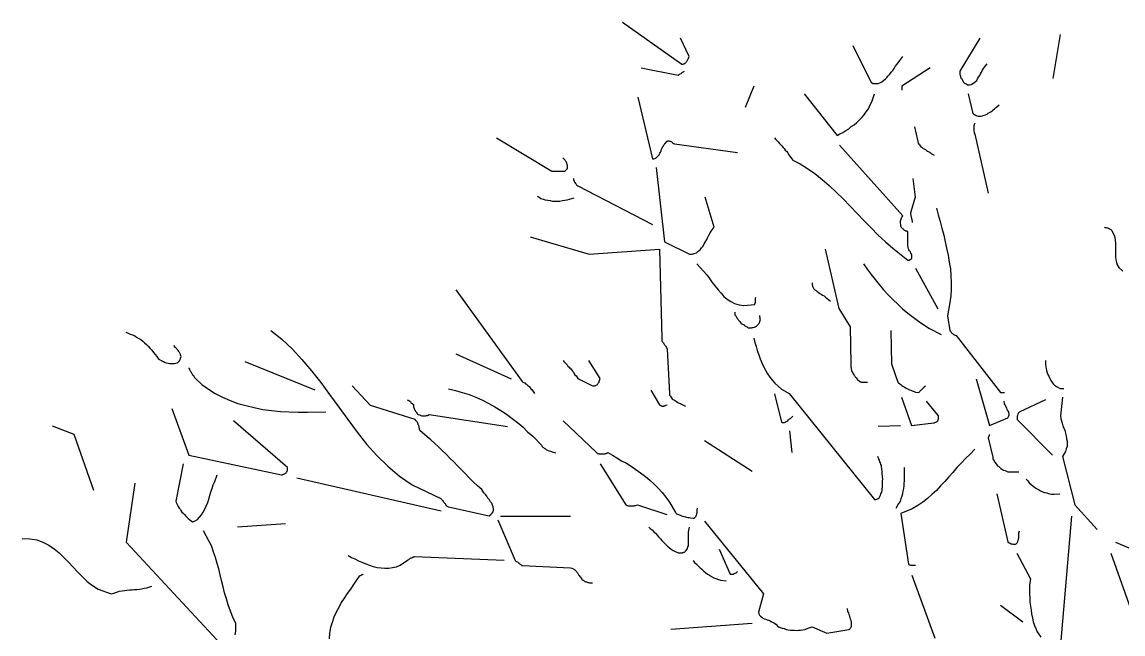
# Model space of a CAD drawing. Header units: metres. Extents: x -3.29 to 3.48, y 0 to 9.4.
# Drawn here: x -3.072 to -0.02, y 7.306 to 9.004 of the extents above; entities that cross this region are included whole.
import ezdxf

# ---------------------------------------------------------------- set-up
doc = ezdxf.new("R2010")
doc.units = ezdxf.units.M
doc.header["$LTSCALE"] = 0.2

msp = doc.modelspace()

# ---------------------------------------------------------------- linework, layer by layer
at = {"flags": 128}
for points in [[(-1.407, 9.0039), (-1.2432, 8.8869), (-1.2421, 8.8869), (-1.2401, 8.8869), (-1.2391, 8.8869), (-1.2371, 8.8879), (-1.236, 8.8889), (-1.234, 8.8889), (-1.233, 8.891), (-1.232, 8.892), (-1.2299, 8.893), (-1.2289, 8.895), (-1.2279, 8.8961), (-1.2269, 8.8981), (-1.2259, 8.9001), (-1.2248, 8.9032), (-1.2228, 8.9083), (-1.2462, 8.9591)], [(-0.417, 8.9591), (-0.472, 8.8676), (-0.472, 8.8645), (-0.472, 8.8615), (-0.472, 8.8584), (-0.4709, 8.8564), (-0.4699, 8.8533), (-0.4699, 8.8503), (-0.4679, 8.8482), (-0.4669, 8.8452), (-0.4658, 8.8431), (-0.4638, 8.8411), (-0.4628, 8.8381), (-0.4608, 8.836), (-0.4587, 8.834), (-0.4557, 8.833), (-0.4506, 8.8299), (-0.4455, 8.8299), (-0.4404, 8.8309), (-0.4363, 8.833), (-0.4323, 8.836), (-0.4282, 8.8391), (-0.4252, 8.8421), (-0.4231, 8.8462), (-0.4201, 8.8513), (-0.417, 8.8554), (-0.415, 8.8604), (-0.4119, 8.8645), (-0.4099, 8.8696), (-0.4068, 8.8747), (-0.4038, 8.8788), (-0.3967, 8.8879)], [(-0.1942, 8.9693), (-0.2145, 8.8472)], [(-0.769, 8.9388), (-0.7182, 8.836), (-0.7172, 8.835), (-0.7161, 8.835), (-0.7151, 8.834), (-0.7141, 8.834), (-0.7131, 8.833), (-0.711, 8.833), (-0.71, 8.833), (-0.709, 8.833), (-0.708, 8.833), (-0.707, 8.833), (-0.7049, 8.833), (-0.7039, 8.833), (-0.7029, 8.833), (-0.7019, 8.833), (-0.6988, 8.833), (-0.6938, 8.835), (-0.6887, 8.8381), (-0.6836, 8.8421), (-0.6785, 8.8462), (-0.6744, 8.8503), (-0.6704, 8.8543), (-0.6663, 8.8594), (-0.6622, 8.8645), (-0.6581, 8.8696), (-0.6541, 8.8747), (-0.651, 8.8808), (-0.647, 8.8859), (-0.6429, 8.891), (-0.6388, 8.8971), (-0.6297, 8.9083)], [(-1.3561, 8.8767), (-1.2533, 8.8564), (-1.2523, 8.8574), (-1.2513, 8.8574), (-1.2503, 8.8584), (-1.2482, 8.8594), (-1.2472, 8.8604), (-1.2452, 8.8615), (-1.2432, 8.8625), (-1.2421, 8.8635), (-1.2401, 8.8645), (-1.2391, 8.8655), (-1.2381, 8.8655), (-1.2371, 8.8665), (-1.236, 8.8676)], [(-0.5544, 8.8767), (-0.6327, 8.8259), (-0.6327, 8.8248), (-0.6327, 8.8238), (-0.6327, 8.8228), (-0.6327, 8.8218), (-0.6327, 8.8208), (-0.6327, 8.8197), (-0.6327, 8.8187), (-0.6327, 8.8177), (-0.6327, 8.8167), (-0.6327, 8.8157), (-0.6327, 8.8147)], [(-1.0437, 8.8259), (-1.0671, 8.7668)], [(-1.3652, 8.7953), (-1.3246, 8.6244), (-1.3205, 8.6244), (-1.3174, 8.6254), (-1.3144, 8.6275), (-1.3113, 8.6295), (-1.3083, 8.6325), (-1.3062, 8.6356), (-1.3042, 8.6397), (-1.3022, 8.6427), (-1.3001, 8.6468), (-1.2991, 8.6509), (-1.2971, 8.6549), (-1.295, 8.659), (-1.293, 8.6631), (-1.29, 8.6661), (-1.2839, 8.6732), (-1.2828, 8.6732), (-1.2818, 8.6743), (-1.2798, 8.6743), (-1.2788, 8.6743), (-1.2767, 8.6732), (-1.2757, 8.6732), (-1.2737, 8.6722), (-1.2727, 8.6722), (-1.2716, 8.6712), (-1.2696, 8.6702), (-1.2686, 8.6692), (-1.2676, 8.6682), (-1.2666, 8.6671), (-1.2655, 8.6671), (-1.2635, 8.6661), (-1.0885, 8.6417)], [(-0.9033, 8.8045), (-0.8118, 8.6895), (-0.8047, 8.6936), (-0.7965, 8.6977), (-0.7884, 8.7027), (-0.7802, 8.7078), (-0.7731, 8.7139), (-0.765, 8.719), (-0.7578, 8.7251), (-0.7507, 8.7322), (-0.7436, 8.7394), (-0.7375, 8.7465), (-0.7314, 8.7546), (-0.7253, 8.7628), (-0.7212, 8.7719), (-0.7161, 8.7821), (-0.709, 8.8045)], [(-0.4486, 8.8045), (-0.4374, 8.7536), (-0.4374, 8.7526), (-0.4374, 8.7516), (-0.4363, 8.7506), (-0.4353, 8.7506), (-0.4353, 8.7495), (-0.4343, 8.7495), (-0.4333, 8.7485), (-0.4323, 8.7475), (-0.4313, 8.7475), (-0.4302, 8.7465), (-0.4292, 8.7455), (-0.4282, 8.7455), (-0.4262, 8.7445), (-0.4252, 8.7434), (-0.4211, 8.7424), (-0.417, 8.7424), (-0.4129, 8.7424), (-0.4089, 8.7434), (-0.4048, 8.7455), (-0.4007, 8.7465), (-0.3967, 8.7485), (-0.3936, 8.7506), (-0.3895, 8.7526), (-0.3865, 8.7546), (-0.3824, 8.7577), (-0.3794, 8.7607), (-0.3763, 8.7628), (-0.3733, 8.7658), (-0.3702, 8.7679), (-0.3631, 8.774)], [(-0.5981, 8.7129), (-0.589, 8.6722), (-0.5879, 8.6682), (-0.5859, 8.6651), (-0.5839, 8.6631), (-0.5818, 8.66), (-0.5798, 8.658), (-0.5767, 8.6559), (-0.5737, 8.6529), (-0.5706, 8.6519), (-0.5676, 8.6498), (-0.5645, 8.6478), (-0.5615, 8.6458), (-0.5574, 8.6437), (-0.5544, 8.6417), (-0.5503, 8.6386), (-0.5432, 8.6346)], [(-0.4302, 8.7231), (-0.4313, 8.7211), (-0.4323, 8.72), (-0.4323, 8.718), (-0.4333, 8.717), (-0.4333, 8.715), (-0.4333, 8.7129), (-0.4333, 8.7109), (-0.4333, 8.7088), (-0.4333, 8.7068), (-0.4333, 8.7048), (-0.4333, 8.7027), (-0.4333, 8.7007), (-0.4323, 8.6977), (-0.4323, 8.6956), (-0.4302, 8.6926), (-0.3936, 8.5288)], [(-1.757, 8.6824), (-1.6033, 8.5898), (-1.6023, 8.5898), (-1.6013, 8.5898), (-1.5993, 8.5898), (-1.5972, 8.5898), (-1.5952, 8.5898), (-1.5932, 8.5898), (-1.5911, 8.5898), (-1.5891, 8.5898), (-1.587, 8.5898), (-1.585, 8.5898), (-1.583, 8.5898), (-1.5809, 8.5898), (-1.5789, 8.5898), (-1.5769, 8.5898), (-1.5728, 8.5898), (-1.5687, 8.5898), (-1.5657, 8.5918), (-1.5636, 8.5939), (-1.5616, 8.5959), (-1.5596, 8.5979), (-1.5596, 8.601), (-1.5596, 8.603), (-1.5596, 8.6061), (-1.5606, 8.6091), (-1.5616, 8.6122), (-1.5626, 8.6152), (-1.5647, 8.6173), (-1.5667, 8.6203), (-1.5687, 8.6224), (-1.5728, 8.6275)], [(-0.9858, 8.6824), (-0.9827, 8.6783), (-0.9786, 8.6743), (-0.9756, 8.6712), (-0.9725, 8.6671), (-0.9685, 8.6631), (-0.9654, 8.66), (-0.9624, 8.6559), (-0.9593, 8.6529), (-0.9562, 8.6488), (-0.9522, 8.6448), (-0.9491, 8.6407), (-0.9471, 8.6366), (-0.944, 8.6325), (-0.941, 8.6285), (-0.9349, 8.6203), (-0.9145, 8.6102), (-0.8942, 8.5979), (-0.8738, 8.5837), (-0.8535, 8.5674), (-0.8342, 8.5501), (-0.8148, 8.5318), (-0.7955, 8.5135), (-0.7762, 8.4932), (-0.7568, 8.4728), (-0.7375, 8.4525), (-0.7182, 8.4331), (-0.6988, 8.4128), (-0.6785, 8.3945), (-0.6581, 8.3762), (-0.6164, 8.3436), (-0.6124, 8.3436), (-0.6093, 8.3456), (-0.6063, 8.3466), (-0.6052, 8.3487), (-0.6052, 8.3507), (-0.6052, 8.3538), (-0.6052, 8.3568), (-0.6063, 8.3599), (-0.6083, 8.3629), (-0.6093, 8.366), (-0.6113, 8.369), (-0.6134, 8.3721), (-0.6144, 8.3751), (-0.6154, 8.3782), (-0.6164, 8.3843), (-0.6164, 8.423), (-0.6185, 8.423), (-0.6195, 8.424), (-0.6215, 8.424), (-0.6225, 8.425), (-0.6246, 8.426), (-0.6256, 8.426), (-0.6276, 8.427), (-0.6286, 8.4291), (-0.6307, 8.4301), (-0.6317, 8.4311), (-0.6327, 8.4331), (-0.6347, 8.4352), (-0.6358, 8.4372), (-0.6358, 8.4402), (-0.6368, 8.4474), (-0.6368, 8.4484), (-0.6368, 8.4504), (-0.6368, 8.4514), (-0.6368, 8.4525), (-0.6368, 8.4535), (-0.6358, 8.4545), (-0.6358, 8.4555), (-0.6347, 8.4565), (-0.6347, 8.4586), (-0.6337, 8.4596), (-0.6337, 8.4606), (-0.6327, 8.4626), (-0.6317, 8.4636), (-0.6297, 8.4667), (-0.8057, 8.662)], [(-1.3144, 8.6), (-1.291, 8.3945), (-1.2218, 8.3599), (-1.2147, 8.3599), (-1.2086, 8.3619), (-1.2025, 8.3639), (-1.1974, 8.368), (-1.1923, 8.3721), (-1.1882, 8.3772), (-1.1841, 8.3823), (-1.1811, 8.3884), (-1.178, 8.3934), (-1.174, 8.4006), (-1.1709, 8.4067), (-1.1679, 8.4128), (-1.1648, 8.4189), (-1.1618, 8.424), (-1.1536, 8.4352), (-1.178, 8.5176)], [(-1.5433, 8.5695), (-1.5433, 8.5674), (-1.5433, 8.5664), (-1.5423, 8.5654), (-1.5423, 8.5644), (-1.5413, 8.5634), (-1.5413, 8.5613), (-1.5402, 8.5603), (-1.5392, 8.5593), (-1.5392, 8.5583), (-1.5382, 8.5562), (-1.5372, 8.5552), (-1.5362, 8.5542), (-1.5352, 8.5522), (-1.5341, 8.5511), (-1.5311, 8.5491), (-1.3246, 8.4423)], [(-0.6022, 8.5695), (-0.5961, 8.5176), (-0.6083, 8.4769), (-0.6093, 8.4748), (-0.6093, 8.4738), (-0.6093, 8.4718), (-0.6093, 8.4708), (-0.6083, 8.4687), (-0.6083, 8.4667), (-0.6073, 8.4647), (-0.6073, 8.4626), (-0.6063, 8.4606), (-0.6063, 8.4586), (-0.6052, 8.4565), (-0.6052, 8.4545), (-0.6042, 8.4525), (-0.6042, 8.4504), (-0.6042, 8.4474)], [(-1.644, 8.5206), (-1.6389, 8.5176), (-1.6338, 8.5145), (-1.6277, 8.5125), (-1.6216, 8.5105), (-1.6145, 8.5094), (-1.6084, 8.5084), (-1.6013, 8.5074), (-1.5942, 8.5074), (-1.5881, 8.5074), (-1.5809, 8.5074), (-1.5738, 8.5084), (-1.5677, 8.5094), (-1.5606, 8.5105), (-1.5545, 8.5125), (-1.5413, 8.5166)], [(-0.5371, 8.4871), (-0.532, 8.4687), (-0.5269, 8.4504), (-0.5218, 8.4321), (-0.5167, 8.4128), (-0.5127, 8.3945), (-0.5086, 8.3762), (-0.5045, 8.3568), (-0.5015, 8.3375), (-0.4984, 8.3192), (-0.4974, 8.2998), (-0.4964, 8.2815), (-0.4964, 8.2622), (-0.4974, 8.2439), (-0.4994, 8.2256), (-0.5065, 8.1889), (-0.4994, 8.1482), (-0.4994, 8.1472), (-0.4984, 8.1462), (-0.4974, 8.1452), (-0.4974, 8.1442), (-0.4964, 8.1432), (-0.4954, 8.1421), (-0.4943, 8.1411), (-0.4923, 8.1401), (-0.4913, 8.1391), (-0.4903, 8.1381), (-0.4893, 8.1371), (-0.4882, 8.136), (-0.4862, 8.136), (-0.4852, 8.135), (-0.4821, 8.134), (-0.359, 7.9763), (-0.358, 7.9763), (-0.357, 7.9763), (-0.356, 7.9763), (-0.355, 7.9763), (-0.3539, 7.9763), (-0.3529, 7.9763), (-0.3519, 7.9763), (-0.3509, 7.9763), (-0.3499, 7.9763), (-0.3488, 7.9763), (-0.3478, 7.9763)], [(-0.0711, 8.4352), (-0.0701, 8.4341), (-0.0691, 8.4341), (-0.068, 8.4341), (-0.067, 8.4341), (-0.066, 8.4341), (-0.064, 8.4331), (-0.063, 8.4331), (-0.0619, 8.4331), (-0.0609, 8.4321), (-0.0589, 8.4311), (-0.0579, 8.4311), (-0.0568, 8.4301), (-0.0548, 8.4291), (-0.0538, 8.428), (-0.0507, 8.426), (-0.0477, 8.4189), (-0.0446, 8.4128), (-0.0426, 8.4057), (-0.0416, 8.3985), (-0.0406, 8.3904), (-0.0406, 8.3833), (-0.0406, 8.3751), (-0.0406, 8.367), (-0.0406, 8.3589), (-0.0406, 8.3517), (-0.0396, 8.3446), (-0.0375, 8.3365), (-0.0355, 8.3304), (-0.0314, 8.3232), (-0.0202, 8.3131)], [(-1.6634, 8.4077), (-1.4995, 8.3599), (-1.3052, 8.3741), (-1.2981, 8.1269), (-1.2981, 8.1238), (-1.2981, 8.1218), (-1.2981, 8.1198), (-1.2971, 8.1177), (-1.2961, 8.1167), (-1.295, 8.1147), (-1.294, 8.1137), (-1.293, 8.1116), (-1.292, 8.1106), (-1.291, 8.1086), (-1.29, 8.1076), (-1.2879, 8.1055), (-1.2869, 8.1035), (-1.2859, 8.1014), (-1.2839, 8.0964), (-1.2767, 7.9733), (-1.2767, 7.9692), (-1.2747, 7.9671), (-1.2737, 7.9641), (-1.2716, 7.961), (-1.2696, 7.959), (-1.2666, 7.957), (-1.2635, 7.9549), (-1.2605, 7.9529), (-1.2574, 7.9509), (-1.2544, 7.9488), (-1.2503, 7.9468), (-1.2472, 7.9458), (-1.2442, 7.9437), (-1.2401, 7.9417), (-1.233, 7.9387)], [(-0.8453, 8.3741), (-0.8077, 8.2093), (-0.7762, 8.1584), (-0.7741, 8.0557), (-0.7741, 8.0516), (-0.7741, 8.0475), (-0.7731, 8.0445), (-0.7731, 8.0414), (-0.7721, 8.0374), (-0.7711, 8.0343), (-0.769, 8.0312), (-0.768, 8.0282), (-0.766, 8.0251), (-0.764, 8.0231), (-0.7619, 8.0201), (-0.7599, 8.017), (-0.7578, 8.014), (-0.7558, 8.0119), (-0.7497, 8.0068), (-0.7487, 8.0058), (-0.7477, 8.0058), (-0.7467, 8.0058), (-0.7446, 8.0048), (-0.7436, 8.0048), (-0.7426, 8.0048), (-0.7406, 8.0048), (-0.7395, 8.0048), (-0.7385, 8.0048), (-0.7365, 8.0048), (-0.7355, 8.0048), (-0.7344, 8.0048), (-0.7324, 8.0048), (-0.7314, 8.0048), (-0.7283, 8.0048)], [(-1.2014, 8.3334), (-1.1923, 8.3232), (-1.1831, 8.3131), (-1.174, 8.3029), (-1.1658, 8.2927), (-1.1587, 8.2815), (-1.1506, 8.2714), (-1.1424, 8.2612), (-1.1343, 8.252), (-1.1262, 8.2429), (-1.117, 8.2347), (-1.1068, 8.2286), (-1.0966, 8.2235), (-1.0844, 8.2195), (-1.0712, 8.2174), (-1.0407, 8.2205), (-1.0407, 8.2215), (-1.0407, 8.2225), (-1.0397, 8.2235), (-1.0397, 8.2246), (-1.0387, 8.2256), (-1.0387, 8.2276), (-1.0387, 8.2286), (-1.0387, 8.2296), (-1.0387, 8.2307), (-1.0387, 8.2327), (-1.0387, 8.2337), (-1.0387, 8.2347), (-1.0387, 8.2368), (-1.0387, 8.2378), (-1.0376, 8.2408)], [(-0.7395, 8.3334), (-0.7294, 8.3182), (-0.7182, 8.3039), (-0.707, 8.2897), (-0.6958, 8.2754), (-0.6836, 8.2612), (-0.6704, 8.2469), (-0.6571, 8.2337), (-0.6439, 8.2215), (-0.6307, 8.2083), (-0.6164, 8.1961), (-0.6012, 8.1849), (-0.5869, 8.1737), (-0.5717, 8.1635), (-0.5564, 8.1533), (-0.5238, 8.1371)], [(-0.5951, 8.3212), (-0.533, 8.2083)], [(-0.882, 8.2805), (-0.882, 8.2754), (-0.881, 8.2714), (-0.8789, 8.2673), (-0.8769, 8.2642), (-0.8738, 8.2612), (-0.8708, 8.2591), (-0.8677, 8.2561), (-0.8647, 8.2541), (-0.8606, 8.251), (-0.8565, 8.249), (-0.8525, 8.2459), (-0.8484, 8.2439), (-0.8443, 8.2408), (-0.8403, 8.2368), (-0.8311, 8.2296)], [(-1.8699, 8.2612), (-1.6857, 8.0068), (-1.6837, 8.0048), (-1.6806, 8.0038), (-1.6786, 8.0028), (-1.6766, 8.0007), (-1.6735, 7.9997), (-1.6715, 7.9977), (-1.6695, 7.9956), (-1.6674, 7.9936), (-1.6654, 7.9916), (-1.6634, 7.9895), (-1.6613, 7.9865), (-1.6593, 7.9844), (-1.6572, 7.9814), (-1.6552, 7.9794), (-1.6511, 7.9733)], [(-1.0956, 8.1991), (-1.0956, 8.1961), (-1.0956, 8.194), (-1.0956, 8.192), (-1.0946, 8.19), (-1.0936, 8.1889), (-1.0926, 8.1869), (-1.0916, 8.1849), (-1.0905, 8.1839), (-1.0895, 8.1818), (-1.0885, 8.1808), (-1.0865, 8.1788), (-1.0855, 8.1767), (-1.0844, 8.1747), (-1.0824, 8.1727), (-1.0794, 8.1686), (-1.0783, 8.1676), (-1.0773, 8.1666), (-1.0763, 8.1666), (-1.0743, 8.1655), (-1.0732, 8.1645), (-1.0722, 8.1645), (-1.0702, 8.1635), (-1.0692, 8.1625), (-1.0682, 8.1615), (-1.0661, 8.1605), (-1.0651, 8.1605), (-1.0641, 8.1594), (-1.0621, 8.1584), (-1.061, 8.1574), (-1.058, 8.1554), (-1.056, 8.1554), (-1.0529, 8.1554), (-1.0498, 8.1554), (-1.0478, 8.1564), (-1.0448, 8.1564), (-1.0417, 8.1574), (-1.0397, 8.1584), (-1.0366, 8.1605), (-1.0346, 8.1615), (-1.0326, 8.1635), (-1.0305, 8.1655), (-1.0295, 8.1676), (-1.0275, 8.1696), (-1.0264, 8.1727), (-1.0244, 8.1788), (-1.0254, 8.1788), (-1.0254, 8.1798), (-1.0254, 8.1808), (-1.0254, 8.1818), (-1.0254, 8.1828), (-1.0254, 8.1839), (-1.0264, 8.1849), (-1.0264, 8.1859), (-1.0264, 8.1869), (-1.0264, 8.1879), (-1.0264, 8.1889), (-1.0264, 8.19)], [(-2.7845, 8.1432), (-2.7784, 8.1411), (-2.7723, 8.1381), (-2.7662, 8.136), (-2.7601, 8.133), (-2.755, 8.1299), (-2.7489, 8.1259), (-2.7428, 8.1228), (-2.7377, 8.1187), (-2.7327, 8.1137), (-2.7276, 8.1096), (-2.7225, 8.1045), (-2.7174, 8.0984), (-2.7123, 8.0933), (-2.7082, 8.0872), (-2.6991, 8.076), (-2.6971, 8.073), (-2.695, 8.0709), (-2.692, 8.0689), (-2.6899, 8.0669), (-2.6859, 8.0648), (-2.6828, 8.0628), (-2.6798, 8.0618), (-2.6757, 8.0597), (-2.6716, 8.0587), (-2.6675, 8.0577), (-2.6635, 8.0567), (-2.6594, 8.0567), (-2.6543, 8.0567), (-2.6503, 8.0567), (-2.6411, 8.0587), (-2.6401, 8.0597), (-2.6391, 8.0608), (-2.638, 8.0618), (-2.637, 8.0628), (-2.636, 8.0638), (-2.636, 8.0648), (-2.635, 8.0658), (-2.635, 8.0669), (-2.634, 8.0689), (-2.633, 8.0699), (-2.633, 8.0719), (-2.6309, 8.076), (-2.6319, 8.078), (-2.633, 8.0801), (-2.633, 8.0821), (-2.634, 8.0831), (-2.635, 8.0852), (-2.636, 8.0872), (-2.637, 8.0882), (-2.638, 8.0903), (-2.6391, 8.0923), (-2.6401, 8.0933), (-2.6421, 8.0953), (-2.6431, 8.0974), (-2.6452, 8.0994), (-2.6472, 8.1014), (-2.6513, 8.1065)], [(-2.3827, 8.1482), (-2.3521, 8.1238), (-2.3237, 8.0974), (-2.2962, 8.0679), (-2.2697, 8.0363), (-2.2443, 8.0038), (-2.2199, 7.9702), (-2.1944, 7.9356), (-2.169, 7.901), (-2.1436, 7.8664), (-2.1171, 7.8328), (-2.0886, 7.8013), (-2.0581, 7.7718), (-2.0256, 7.7443), (-1.991, 7.7199), (-1.9116, 7.6823), (-1.9106, 7.6813), (-1.9096, 7.6802), (-1.9086, 7.6792), (-1.9075, 7.6772), (-1.9055, 7.6762), (-1.9045, 7.6741), (-1.9035, 7.6731), (-1.9024, 7.6711), (-1.9014, 7.669), (-1.8994, 7.668), (-1.8984, 7.666), (-1.8974, 7.664), (-1.8953, 7.6629), (-1.8943, 7.6609), (-1.8902, 7.6589), (-1.7773, 7.6345), (-1.7722, 7.6375), (-1.7692, 7.6416), (-1.7661, 7.6456), (-1.7651, 7.6497), (-1.7651, 7.6538), (-1.7661, 7.6589), (-1.7681, 7.664), (-1.7702, 7.669), (-1.7732, 7.6731), (-1.7763, 7.6782), (-1.7804, 7.6833), (-1.7834, 7.6884), (-1.7875, 7.6935), (-1.7915, 7.6975), (-1.7977, 7.7067), (-1.8099, 7.7169), (-1.8211, 7.7281), (-1.8322, 7.7392), (-1.8424, 7.7504), (-1.8536, 7.7616), (-1.8648, 7.7728), (-1.875, 7.784), (-1.8862, 7.7942), (-1.8963, 7.8054), (-1.9075, 7.8156), (-1.9177, 7.8257), (-1.9279, 7.8349), (-1.9391, 7.8451), (-1.9492, 7.8532), (-1.9696, 7.8705), (-1.9706, 7.8725), (-1.9706, 7.8746), (-1.9706, 7.8766), (-1.9716, 7.8786), (-1.9716, 7.8807), (-1.9726, 7.8827), (-1.9726, 7.8847), (-1.9737, 7.8868), (-1.9737, 7.8888), (-1.9747, 7.8908), (-1.9757, 7.8929), (-1.9767, 7.8939), (-1.9777, 7.8959), (-1.9798, 7.898), (-1.9828, 7.901), (-2.1059, 7.9397), (-2.1568, 7.9946)], [(-1.0437, 8.1269), (-1.0407, 8.1147), (-1.0366, 8.1035), (-1.0336, 8.0923), (-1.0295, 8.0811), (-1.0254, 8.0699), (-1.0214, 8.0587), (-1.0163, 8.0485), (-1.0112, 8.0384), (-1.0051, 8.0282), (-0.999, 8.019), (-0.9919, 8.0099), (-0.9847, 8.0017), (-0.9756, 7.9936), (-0.9664, 7.9855), (-0.9451, 7.9733), (-0.709, 7.6792), (-0.7049, 7.6792), (-0.7019, 7.6802), (-0.6988, 7.6823), (-0.6958, 7.6843), (-0.6938, 7.6874), (-0.6917, 7.6914), (-0.6907, 7.6955), (-0.6887, 7.6996), (-0.6876, 7.7047), (-0.6876, 7.7087), (-0.6866, 7.7138), (-0.6866, 7.7189), (-0.6866, 7.723), (-0.6866, 7.7281), (-0.6856, 7.7372), (-0.6866, 7.7413), (-0.6866, 7.7454), (-0.6876, 7.7494), (-0.6876, 7.7545), (-0.6876, 7.7586), (-0.6887, 7.7626), (-0.6887, 7.7657), (-0.6897, 7.7698), (-0.6897, 7.7738), (-0.6907, 7.7769), (-0.6917, 7.781), (-0.6938, 7.784), (-0.6948, 7.7881), (-0.6968, 7.7911), (-0.6999, 7.7983)], [(-0.6632, 8.1482), (-0.6612, 8.0557), (-0.6439, 8.0048), (-0.6419, 8.0028), (-0.6388, 8.0007), (-0.6358, 7.9987), (-0.6327, 7.9956), (-0.6297, 7.9936), (-0.6266, 7.9916), (-0.6225, 7.9895), (-0.6195, 7.9875), (-0.6154, 7.9855), (-0.6113, 7.9834), (-0.6083, 7.9824), (-0.6042, 7.9804), (-0.5991, 7.9794), (-0.5951, 7.9773), (-0.5859, 7.9763), (-0.5849, 7.9773), (-0.5839, 7.9783), (-0.5829, 7.9794), (-0.5818, 7.9804), (-0.5808, 7.9814), (-0.5798, 7.9824), (-0.5788, 7.9834), (-0.5767, 7.9855), (-0.5757, 7.9865), (-0.5747, 7.9875), (-0.5737, 7.9885), (-0.5717, 7.9905), (-0.5706, 7.9916), (-0.5676, 7.9946)], [(-2.4549, 8.0618), (-2.2606, 7.9834)], [(-1.8699, 8.0831), (-1.7163, 8.014)], [(-1.5718, 8.0648), (-1.5698, 8.0618), (-1.5667, 8.0587), (-1.5636, 8.0557), (-1.5606, 8.0526), (-1.5586, 8.0496), (-1.5555, 8.0465), (-1.5535, 8.0435), (-1.5504, 8.0414), (-1.5484, 8.0384), (-1.5463, 8.0353), (-1.5433, 8.0323), (-1.5413, 8.0282), (-1.5392, 8.0251), (-1.5362, 8.0221), (-1.5311, 8.015), (-1.4904, 7.9946), (-1.4884, 7.9946), (-1.4873, 7.9946), (-1.4853, 7.9946), (-1.4833, 7.9956), (-1.4812, 7.9956), (-1.4802, 7.9967), (-1.4782, 7.9977), (-1.4772, 7.9987), (-1.4761, 8.0007), (-1.4751, 8.0017), (-1.4731, 8.0038), (-1.4721, 8.0048), (-1.4721, 8.0068), (-1.4711, 8.0099), (-1.469, 8.015), (-1.5006, 8.0648)], [(-0.2349, 8.0648), (-0.2349, 8.0597), (-0.2349, 8.0536), (-0.2339, 8.0485), (-0.2329, 8.0424), (-0.2318, 8.0374), (-0.2298, 8.0312), (-0.2278, 8.0262), (-0.2257, 8.0211), (-0.2227, 8.015), (-0.2196, 8.0099), (-0.2166, 8.0058), (-0.2135, 8.0007), (-0.2095, 7.9967), (-0.2044, 7.9926), (-0.1942, 7.9875), (-0.1932, 7.9875), (-0.1922, 7.9875), (-0.1911, 7.9875), (-0.1901, 7.9875), (-0.1891, 7.9875), (-0.1881, 7.9875), (-0.1871, 7.9875), (-0.1861, 7.9875), (-0.185, 7.9875), (-0.184, 7.9875)], [(-2.6096, 8.0445), (-2.6096, 8.0424), (-2.6085, 8.0414), (-2.6085, 8.0394), (-2.6075, 8.0384), (-2.6065, 8.0363), (-2.6045, 8.0343), (-2.6034, 8.0323), (-2.6024, 8.0302), (-2.6004, 8.0282), (-2.5994, 8.0262), (-2.5984, 8.0241), (-2.5963, 8.0221), (-2.5953, 8.019), (-2.5933, 8.017), (-2.5902, 8.014), (-2.5739, 7.9987), (-2.5556, 7.9855), (-2.5373, 7.9733), (-2.517, 7.9631), (-2.4956, 7.9539), (-2.4742, 7.9458), (-2.4519, 7.9397), (-2.4285, 7.9346), (-2.4051, 7.9295), (-2.3806, 7.9265), (-2.3562, 7.9234), (-2.3318, 7.9224), (-2.3064, 7.9214), (-2.2809, 7.9214), (-2.2301, 7.9224)], [(-0.4272, 8.014), (-0.3895, 7.8847), (-0.3387, 7.9061), (-0.3377, 7.9081), (-0.3366, 7.9112), (-0.3356, 7.9142), (-0.3356, 7.9173), (-0.3366, 7.9193), (-0.3366, 7.9224), (-0.3377, 7.9244), (-0.3397, 7.9275), (-0.3407, 7.9295), (-0.3417, 7.9326), (-0.3438, 7.9356), (-0.3448, 7.9387), (-0.3468, 7.9417), (-0.3478, 7.9448), (-0.3488, 7.9519)], [(-1.8902, 7.9865), (-1.8709, 7.9814), (-1.8516, 7.9763), (-1.8322, 7.9702), (-1.8139, 7.9631), (-1.7956, 7.9549), (-1.7783, 7.9458), (-1.761, 7.9366), (-1.7447, 7.9265), (-1.7295, 7.9163), (-1.7132, 7.9041), (-1.699, 7.8929), (-1.6837, 7.8807), (-1.6705, 7.8674), (-1.6562, 7.8552), (-1.6308, 7.8288), (-1.6298, 7.8267), (-1.6288, 7.8247), (-1.6267, 7.8237), (-1.6247, 7.8217), (-1.6227, 7.8206), (-1.6206, 7.8196), (-1.6186, 7.8176), (-1.6155, 7.8166), (-1.6135, 7.8156), (-1.6104, 7.8145), (-1.6074, 7.8135), (-1.6054, 7.8125), (-1.6023, 7.8115), (-1.5993, 7.8105), (-1.5921, 7.8084)], [(-1.3286, 7.9824), (-1.3052, 7.9417), (-1.3042, 7.9407), (-1.3032, 7.9407), (-1.3022, 7.9397), (-1.3001, 7.9397), (-1.2991, 7.9397), (-1.2981, 7.9387), (-1.2961, 7.9387), (-1.295, 7.9387), (-1.294, 7.9387), (-1.292, 7.9387), (-1.291, 7.9397), (-1.29, 7.9397), (-1.2879, 7.9397), (-1.2869, 7.9407), (-1.2839, 7.9417)], [(-0.9858, 7.9722), (-0.9664, 7.8939), (-0.9644, 7.8929), (-0.9624, 7.8929), (-0.9603, 7.8929), (-0.9583, 7.8929), (-0.9562, 7.8939), (-0.9542, 7.8949), (-0.9532, 7.8959), (-0.9512, 7.8969), (-0.9491, 7.898), (-0.9481, 7.9), (-0.9461, 7.901), (-0.944, 7.9031), (-0.942, 7.9041), (-0.94, 7.9061), (-0.9349, 7.9102)], [(-2.0032, 7.956), (-2.0032, 7.9549), (-2.0022, 7.9549), (-2.0011, 7.9539), (-2.0001, 7.9539), (-1.9991, 7.9529), (-1.9981, 7.9519), (-1.9971, 7.9519), (-1.996, 7.9509), (-1.995, 7.9499), (-1.994, 7.9488), (-1.993, 7.9468), (-1.991, 7.9458), (-1.9899, 7.9448), (-1.9869, 7.9427), (-1.9869, 7.9407), (-1.9869, 7.9397), (-1.9869, 7.9387), (-1.9869, 7.9366), (-1.9869, 7.9356), (-1.9859, 7.9346), (-1.9859, 7.9336), (-1.9849, 7.9326), (-1.9849, 7.9305), (-1.9838, 7.9295), (-1.9838, 7.9285), (-1.9828, 7.9275), (-1.9828, 7.9254), (-1.9818, 7.9244), (-1.9798, 7.9224), (-1.9788, 7.9203), (-1.9767, 7.9183), (-1.9757, 7.9163), (-1.9737, 7.9153), (-1.9706, 7.9142), (-1.9686, 7.9132), (-1.9665, 7.9122), (-1.9635, 7.9112), (-1.9615, 7.9112), (-1.9584, 7.9112), (-1.9564, 7.9112), (-1.9533, 7.9112), (-1.9513, 7.9122), (-1.9482, 7.9122), (-1.9431, 7.9153), (-1.7264, 7.8817)], [(-0.6337, 7.9631), (-0.6063, 7.8847), (-0.5442, 7.8919), (-0.5432, 7.8919), (-0.5422, 7.8919), (-0.5411, 7.8929), (-0.5391, 7.8939), (-0.5381, 7.8939), (-0.5371, 7.8949), (-0.535, 7.8959), (-0.534, 7.8969), (-0.533, 7.898), (-0.532, 7.9), (-0.532, 7.901), (-0.531, 7.9031), (-0.531, 7.9041), (-0.531, 7.9061), (-0.531, 7.9112), (-0.5645, 7.9519)], [(-0.2349, 7.956), (-0.3061, 7.9224), (-0.3071, 7.9214), (-0.3081, 7.9203), (-0.3092, 7.9193), (-0.3102, 7.9183), (-0.3102, 7.9173), (-0.3112, 7.9163), (-0.3112, 7.9153), (-0.3122, 7.9132), (-0.3122, 7.9122), (-0.3132, 7.9102), (-0.3132, 7.9092), (-0.3132, 7.9071), (-0.3132, 7.9061), (-0.3132, 7.9041), (-0.3132, 7.901), (-0.2156, 7.8023)], [(-0.1871, 7.9631), (-0.1932, 7.9112), (-0.1922, 7.9041), (-0.1901, 7.898), (-0.1881, 7.8908), (-0.1861, 7.8837), (-0.184, 7.8776), (-0.181, 7.8705), (-0.1789, 7.8634), (-0.1769, 7.8563), (-0.1759, 7.8481), (-0.1749, 7.841), (-0.1749, 7.8339), (-0.1749, 7.8267), (-0.1769, 7.8196), (-0.1789, 7.8125), (-0.1871, 7.7983), (-0.1535, 7.665), (-0.0914, 7.5958)], [(-2.6574, 7.9315), (-2.6096, 7.8023), (-2.3532, 7.7474), (-2.3521, 7.7474), (-2.3511, 7.7474), (-2.3491, 7.7484), (-2.3481, 7.7494), (-2.346, 7.7494), (-2.345, 7.7504), (-2.343, 7.7515), (-2.342, 7.7525), (-2.3399, 7.7535), (-2.3389, 7.7555), (-2.3379, 7.7565), (-2.3369, 7.7586), (-2.3359, 7.7606), (-2.3359, 7.7626), (-2.3359, 7.7677), (-2.4864, 7.898)], [(-2.9891, 7.8837), (-2.929, 7.8603), (-2.8741, 7.7057)], [(-1.5718, 7.898), (-1.4792, 7.8094), (-1.4782, 7.8084), (-1.4772, 7.8074), (-1.4751, 7.8074), (-1.4731, 7.8064), (-1.4711, 7.8064), (-1.47, 7.8064), (-1.468, 7.8064), (-1.465, 7.8064), (-1.4629, 7.8064), (-1.4609, 7.8064), (-1.4589, 7.8064), (-1.4568, 7.8064), (-1.4548, 7.8074), (-1.4527, 7.8074), (-1.4477, 7.8094), (-1.4355, 7.8023), (-1.4232, 7.7952), (-1.41, 7.7871), (-1.3968, 7.7799), (-1.3836, 7.7718), (-1.3703, 7.7626), (-1.3571, 7.7535), (-1.3439, 7.7433), (-1.3317, 7.7331), (-1.3195, 7.722), (-1.3083, 7.7108), (-1.2971, 7.6986), (-1.2869, 7.6863), (-1.2767, 7.6721), (-1.2605, 7.6436), (-1.2594, 7.6416), (-1.2574, 7.6395), (-1.2554, 7.6385), (-1.2523, 7.6375), (-1.2503, 7.6365), (-1.2472, 7.6355), (-1.2442, 7.6345), (-1.2401, 7.6334), (-1.2371, 7.6324), (-1.233, 7.6314), (-1.2299, 7.6304), (-1.2259, 7.6294), (-1.2228, 7.6294), (-1.2187, 7.6283), (-1.2116, 7.6273), (-1.2106, 7.6273), (-1.2086, 7.6273), (-1.2075, 7.6283), (-1.2065, 7.6294), (-1.2055, 7.6314), (-1.2045, 7.6324), (-1.2035, 7.6345), (-1.2025, 7.6365), (-1.2014, 7.6385), (-1.2014, 7.6406), (-1.2004, 7.6436), (-1.2004, 7.6456), (-1.2004, 7.6477), (-1.2004, 7.6507), (-1.1994, 7.6558)], [(-0.6368, 7.8837), (-0.6988, 7.8817)], [(-0.944, 7.8695), (-0.9379, 7.8094)], [(-0.3895, 7.8593), (-0.3906, 7.8583), (-0.3906, 7.8573), (-0.3906, 7.8563), (-0.3916, 7.8563), (-0.3916, 7.8552), (-0.3916, 7.8542), (-0.3926, 7.8532), (-0.3926, 7.8522), (-0.3936, 7.8522), (-0.3936, 7.8512), (-0.3936, 7.8501), (-0.3804, 7.7972), (-0.3804, 7.7932), (-0.3794, 7.7901), (-0.3773, 7.7871), (-0.3763, 7.784), (-0.3743, 7.782), (-0.3722, 7.7789), (-0.3692, 7.7759), (-0.3672, 7.7728), (-0.3641, 7.7708), (-0.3611, 7.7677), (-0.358, 7.7657), (-0.3539, 7.7626), (-0.3509, 7.7606), (-0.3468, 7.7596), (-0.3387, 7.7565), (-0.3377, 7.7565), (-0.3366, 7.7565), (-0.3346, 7.7565), (-0.3336, 7.7565), (-0.3316, 7.7565), (-0.3295, 7.7565), (-0.3275, 7.7565), (-0.3254, 7.7565), (-0.3234, 7.7565), (-0.3214, 7.7565), (-0.3193, 7.7565), (-0.3173, 7.7565), (-0.3143, 7.7565), (-0.3122, 7.7565), (-0.3081, 7.7565)], [(-1.1801, 7.843), (-1.0478, 7.7576)], [(-0.4302, 7.8186), (-0.4435, 7.8054), (-0.4567, 7.7932), (-0.4679, 7.781), (-0.4801, 7.7677), (-0.4913, 7.7545), (-0.5025, 7.7423), (-0.5137, 7.7291), (-0.5259, 7.7169), (-0.5371, 7.7047), (-0.5493, 7.6935), (-0.5615, 7.6823), (-0.5747, 7.6721), (-0.589, 7.6629), (-0.6042, 7.6538), (-0.6358, 7.6406), (-0.6144, 7.5002), (-0.6144, 7.4991), (-0.6134, 7.4991), (-0.6113, 7.4981), (-0.6103, 7.4981), (-0.6093, 7.4971), (-0.6083, 7.4971), (-0.6073, 7.4971), (-0.6063, 7.4971), (-0.6052, 7.4971), (-0.6032, 7.4971), (-0.6022, 7.4971), (-0.6012, 7.4971), (-0.5991, 7.4971), (-0.5981, 7.4971), (-0.5951, 7.4971)], [(-2.6258, 7.7779), (-2.6462, 7.6751), (-2.6452, 7.6711), (-2.6431, 7.667), (-2.6411, 7.664), (-2.6391, 7.6599), (-2.637, 7.6558), (-2.634, 7.6528), (-2.6319, 7.6487), (-2.6289, 7.6446), (-2.6258, 7.6416), (-2.6218, 7.6375), (-2.6187, 7.6334), (-2.6157, 7.6304), (-2.6116, 7.6263), (-2.6075, 7.6233), (-2.5994, 7.6172), (-2.5923, 7.6202), (-2.5862, 7.6243), (-2.58, 7.6304), (-2.575, 7.6365), (-2.5699, 7.6446), (-2.5658, 7.6528), (-2.5617, 7.6609), (-2.5577, 7.6711), (-2.5546, 7.6802), (-2.5516, 7.6904), (-2.5485, 7.7006), (-2.5455, 7.7097), (-2.5424, 7.7199), (-2.5383, 7.7291), (-2.5312, 7.7474)], [(-1.469, 7.7779), (-1.3978, 7.665), (-1.3968, 7.664), (-1.3958, 7.6629), (-1.3937, 7.6629), (-1.3917, 7.6619), (-1.3897, 7.6619), (-1.3886, 7.6619), (-1.3866, 7.6619), (-1.3836, 7.6619), (-1.3815, 7.6619), (-1.3795, 7.6619), (-1.3775, 7.6619), (-1.3754, 7.6619), (-1.3734, 7.6629), (-1.3714, 7.6629), (-1.3663, 7.665), (-1.2849, 7.6375)], [(-0.6266, 7.7677), (-0.6266, 7.7606), (-0.6266, 7.7535), (-0.6266, 7.7454), (-0.6266, 7.7382), (-0.6266, 7.7311), (-0.6276, 7.724), (-0.6276, 7.7169), (-0.6286, 7.7097), (-0.6297, 7.7026), (-0.6307, 7.6955), (-0.6327, 7.6884), (-0.6358, 7.6813), (-0.6378, 7.6741), (-0.6419, 7.668), (-0.65, 7.6548)], [(-2.7601, 7.725), (-2.7835, 7.5612), (-2.5078, 7.2631)], [(-2.3104, 7.7392), (-1.9106, 7.6477)], [(-0.2878, 7.7362), (-0.2837, 7.7311), (-0.2797, 7.726), (-0.2746, 7.7209), (-0.2695, 7.7169), (-0.2644, 7.7128), (-0.2593, 7.7097), (-0.2542, 7.7067), (-0.2481, 7.7036), (-0.243, 7.7006), (-0.2369, 7.6986), (-0.2308, 7.6975), (-0.2237, 7.6955), (-0.2176, 7.6945), (-0.2105, 7.6945), (-0.1952, 7.6955)], [(-0.3692, 7.6955), (-0.3387, 7.5622), (-0.3387, 7.5612), (-0.3377, 7.5602), (-0.3366, 7.5602), (-0.3356, 7.5592), (-0.3336, 7.5581), (-0.3326, 7.5571), (-0.3316, 7.5571), (-0.3305, 7.5561), (-0.3285, 7.5561), (-0.3275, 7.5561), (-0.3254, 7.5551), (-0.3234, 7.5551), (-0.3214, 7.5551), (-0.3173, 7.5551), (-0.3163, 7.5561), (-0.3143, 7.5581), (-0.3132, 7.5592), (-0.3122, 7.5612), (-0.3112, 7.5632), (-0.3102, 7.5663), (-0.3092, 7.5683), (-0.3092, 7.5704), (-0.3081, 7.5734), (-0.3081, 7.5754), (-0.3081, 7.5785), (-0.3081, 7.5815), (-0.3081, 7.5836), (-0.3081, 7.5866), (-0.3071, 7.5927)], [(-1.7458, 7.6334), (-1.5514, 7.6334)], [(-0.1627, 7.6334), (-0.1932, 7.2773)], [(-2.342, 7.6121), (-2.4753, 7.6029)], [(-1.7529, 7.6233), (-1.7051, 7.5103), (-1.704, 7.5093), (-1.703, 7.5083), (-1.702, 7.5073), (-1.701, 7.5073), (-1.699, 7.5063), (-1.6979, 7.5052), (-1.6969, 7.5042), (-1.6959, 7.5042), (-1.6949, 7.5032), (-1.6939, 7.5022), (-1.6929, 7.5012), (-1.6908, 7.5002), (-1.6898, 7.4991), (-1.6888, 7.4981), (-1.6857, 7.4961), (-1.5514, 7.49), (-1.5484, 7.489), (-1.5463, 7.4879), (-1.5433, 7.4869), (-1.5413, 7.4849), (-1.5392, 7.4839), (-1.5372, 7.4818), (-1.5352, 7.4798), (-1.5341, 7.4778), (-1.5321, 7.4757), (-1.5311, 7.4737), (-1.5291, 7.4706), (-1.528, 7.4686), (-1.526, 7.4656), (-1.524, 7.4635), (-1.5199, 7.4584), (-1.5199, 7.4574), (-1.5189, 7.4564), (-1.5179, 7.4554), (-1.5168, 7.4554), (-1.5158, 7.4544), (-1.5138, 7.4534), (-1.5118, 7.4523), (-1.5097, 7.4513), (-1.5077, 7.4513), (-1.5057, 7.4503), (-1.5036, 7.4493), (-1.5006, 7.4493), (-1.4985, 7.4483), (-1.4955, 7.4483), (-1.4904, 7.4483)], [(-1.3347, 7.6029), (-1.3307, 7.5988), (-1.3256, 7.5948), (-1.3205, 7.5897), (-1.3164, 7.5856), (-1.3113, 7.5805), (-1.3073, 7.5754), (-1.3022, 7.5704), (-1.2981, 7.5653), (-1.293, 7.5602), (-1.2879, 7.5551), (-1.2828, 7.55), (-1.2778, 7.5459), (-1.2727, 7.5419), (-1.2666, 7.5378), (-1.2533, 7.5317), (-1.2523, 7.5317), (-1.2513, 7.5317), (-1.2503, 7.5317), (-1.2482, 7.5317), (-1.2472, 7.5317), (-1.2462, 7.5317), (-1.2452, 7.5317), (-1.2432, 7.5317), (-1.2421, 7.5317), (-1.2411, 7.5317), (-1.2401, 7.5327), (-1.2391, 7.5327), (-1.2371, 7.5337), (-1.236, 7.5337), (-1.233, 7.5358), (-1.2309, 7.5378), (-1.2289, 7.5409), (-1.2269, 7.5439), (-1.2259, 7.548), (-1.2248, 7.551), (-1.2248, 7.5561), (-1.2248, 7.5602), (-1.2248, 7.5643), (-1.2248, 7.5693), (-1.2248, 7.5744), (-1.2248, 7.5785), (-1.2248, 7.5836), (-1.2248, 7.5887), (-1.2238, 7.5938), (-1.2218, 7.6029)], [(-1.1801, 7.6192), (-1.0163, 7.4177), (-1.0305, 7.3669), (-1.0295, 7.3618), (-1.0275, 7.3587), (-1.0244, 7.3557), (-1.0214, 7.3526), (-1.0183, 7.3506), (-1.0142, 7.3486), (-1.0102, 7.3475), (-1.0061, 7.3455), (-1.002, 7.3445), (-0.998, 7.3425), (-0.9939, 7.3404), (-0.9898, 7.3384), (-0.9858, 7.3363), (-0.9827, 7.3333), (-0.9756, 7.3262), (-0.9705, 7.3241), (-0.9644, 7.3221), (-0.9593, 7.3211), (-0.9532, 7.3191), (-0.9481, 7.318), (-0.942, 7.317), (-0.9369, 7.317), (-0.9308, 7.317), (-0.9257, 7.316), (-0.9196, 7.317), (-0.9135, 7.317), (-0.9074, 7.318), (-0.9013, 7.3191), (-0.8952, 7.3211), (-0.882, 7.3262), (-0.8413, 7.3089), (-0.7802, 7.3191), (-0.7772, 7.3201), (-0.7751, 7.3231), (-0.7731, 7.3252), (-0.7721, 7.3282), (-0.7721, 7.3323), (-0.7721, 7.3353), (-0.7721, 7.3394), (-0.7731, 7.3435), (-0.7751, 7.3475), (-0.7762, 7.3516), (-0.7772, 7.3557), (-0.7792, 7.3597), (-0.7802, 7.3648), (-0.7823, 7.3689), (-0.7833, 7.377)], [(-3.0725, 7.5714), (-3.0511, 7.5704), (-3.0318, 7.5673), (-3.0145, 7.5612), (-2.9982, 7.5531), (-2.9829, 7.5429), (-2.9697, 7.5317), (-2.9565, 7.5185), (-2.9433, 7.5052), (-2.9311, 7.492), (-2.9178, 7.4778), (-2.9046, 7.4645), (-2.8914, 7.4523), (-2.8771, 7.4411), (-2.8609, 7.431), (-2.8252, 7.4177), (-2.8181, 7.4198), (-2.81, 7.4228), (-2.8029, 7.4249), (-2.7947, 7.4259), (-2.7876, 7.4269), (-2.7815, 7.4279), (-2.7744, 7.4289), (-2.7673, 7.4289), (-2.7611, 7.43), (-2.754, 7.43), (-2.7469, 7.431), (-2.7408, 7.432), (-2.7337, 7.433), (-2.7266, 7.434), (-2.7123, 7.4391)], [(-2.4814, 7.3038), (-2.4803, 7.3089), (-2.4793, 7.315), (-2.4793, 7.3201), (-2.4793, 7.3252), (-2.4793, 7.3353), (-2.4875, 7.3526), (-2.4946, 7.3699), (-2.5007, 7.3872), (-2.5058, 7.4035), (-2.5109, 7.4208), (-2.5149, 7.4371), (-2.519, 7.4544), (-2.5231, 7.4706), (-2.5271, 7.4869), (-2.5312, 7.5022), (-2.5363, 7.5185), (-2.5414, 7.5337), (-2.5465, 7.549), (-2.5536, 7.5632), (-2.5689, 7.5927)], [(-1.1394, 7.5419), (-1.1089, 7.4727), (-1.1078, 7.4727), (-1.1068, 7.4727), (-1.1058, 7.4727), (-1.1048, 7.4727), (-1.1038, 7.4727), (-1.1017, 7.4727), (-1.1007, 7.4727), (-1.0997, 7.4727), (-1.0987, 7.4737), (-1.0966, 7.4737), (-1.0956, 7.4747), (-1.0946, 7.4747), (-1.0926, 7.4757), (-1.0916, 7.4768), (-1.0885, 7.4798)], [(-0.0406, 7.5612), (0.0724, 7.5134)], [(-2.168, 7.5236), (-2.1588, 7.5185), (-2.1497, 7.5144), (-2.1395, 7.5093), (-2.1303, 7.5052), (-2.1192, 7.5012), (-2.109, 7.4971), (-2.0988, 7.494), (-2.0876, 7.491), (-2.0764, 7.49), (-2.0663, 7.489), (-2.0551, 7.489), (-2.0449, 7.491), (-2.0337, 7.493), (-2.0235, 7.4971), (-2.0032, 7.5113), (-2.0022, 7.5124), (-2.0001, 7.5134), (-1.9981, 7.5144), (-1.996, 7.5154), (-1.995, 7.5164), (-1.993, 7.5174), (-1.992, 7.5174), (-1.9899, 7.5185), (-1.9889, 7.5195), (-1.9879, 7.5195), (-1.9869, 7.5205), (-1.9859, 7.5205), (-1.9849, 7.5205), (-1.9838, 7.5215), (-1.7356, 7.5113)], [(-1.2116, 7.5103), (-1.2075, 7.5042), (-1.2025, 7.5002), (-1.1974, 7.4951), (-1.1923, 7.49), (-1.1872, 7.4859), (-1.1821, 7.4808), (-1.177, 7.4768), (-1.1719, 7.4727), (-1.1658, 7.4696), (-1.1607, 7.4656), (-1.1546, 7.4625), (-1.1485, 7.4605), (-1.1414, 7.4574), (-1.1353, 7.4554), (-1.1201, 7.4534)], [(-0.3143, 7.5307), (-0.2766, 7.4595), (-0.2776, 7.4493), (-0.2786, 7.4391), (-0.2786, 7.4279), (-0.2786, 7.4167), (-0.2776, 7.4066), (-0.2776, 7.3943), (-0.2766, 7.3832), (-0.2746, 7.372), (-0.2736, 7.3618), (-0.2705, 7.3506), (-0.2685, 7.3404), (-0.2654, 7.3302), (-0.2613, 7.3211), (-0.2573, 7.3119), (-0.2471, 7.2977)], [(-0.0538, 7.5307), (0.0011, 7.377)], [(-2.1263, 7.4727), (-2.1273, 7.4717), (-2.1283, 7.4717), (-2.1293, 7.4706), (-2.1303, 7.4706), (-2.1314, 7.4696), (-2.1324, 7.4696), (-2.1334, 7.4686), (-2.1344, 7.4676), (-2.1354, 7.4676), (-2.1365, 7.4666), (-2.1375, 7.4666), (-2.1456, 7.4544), (-2.1537, 7.4432), (-2.1619, 7.431), (-2.171, 7.4188), (-2.1792, 7.4055), (-2.1873, 7.3933), (-2.1944, 7.3801), (-2.2016, 7.3669), (-2.2077, 7.3526), (-2.2128, 7.3384), (-2.2168, 7.3241), (-2.2199, 7.3089), (-2.2209, 7.2926)], [(-0.6052, 7.4696), (-0.5411, 7.2946)], [(-0.359, 7.3862), (-0.297, 7.3404)], [(-1.0478, 7.3353), (-1.2737, 7.3191)]]:
    msp.add_lwpolyline(points, dxfattribs=at)

doc.saveas('drawing.dxf')
